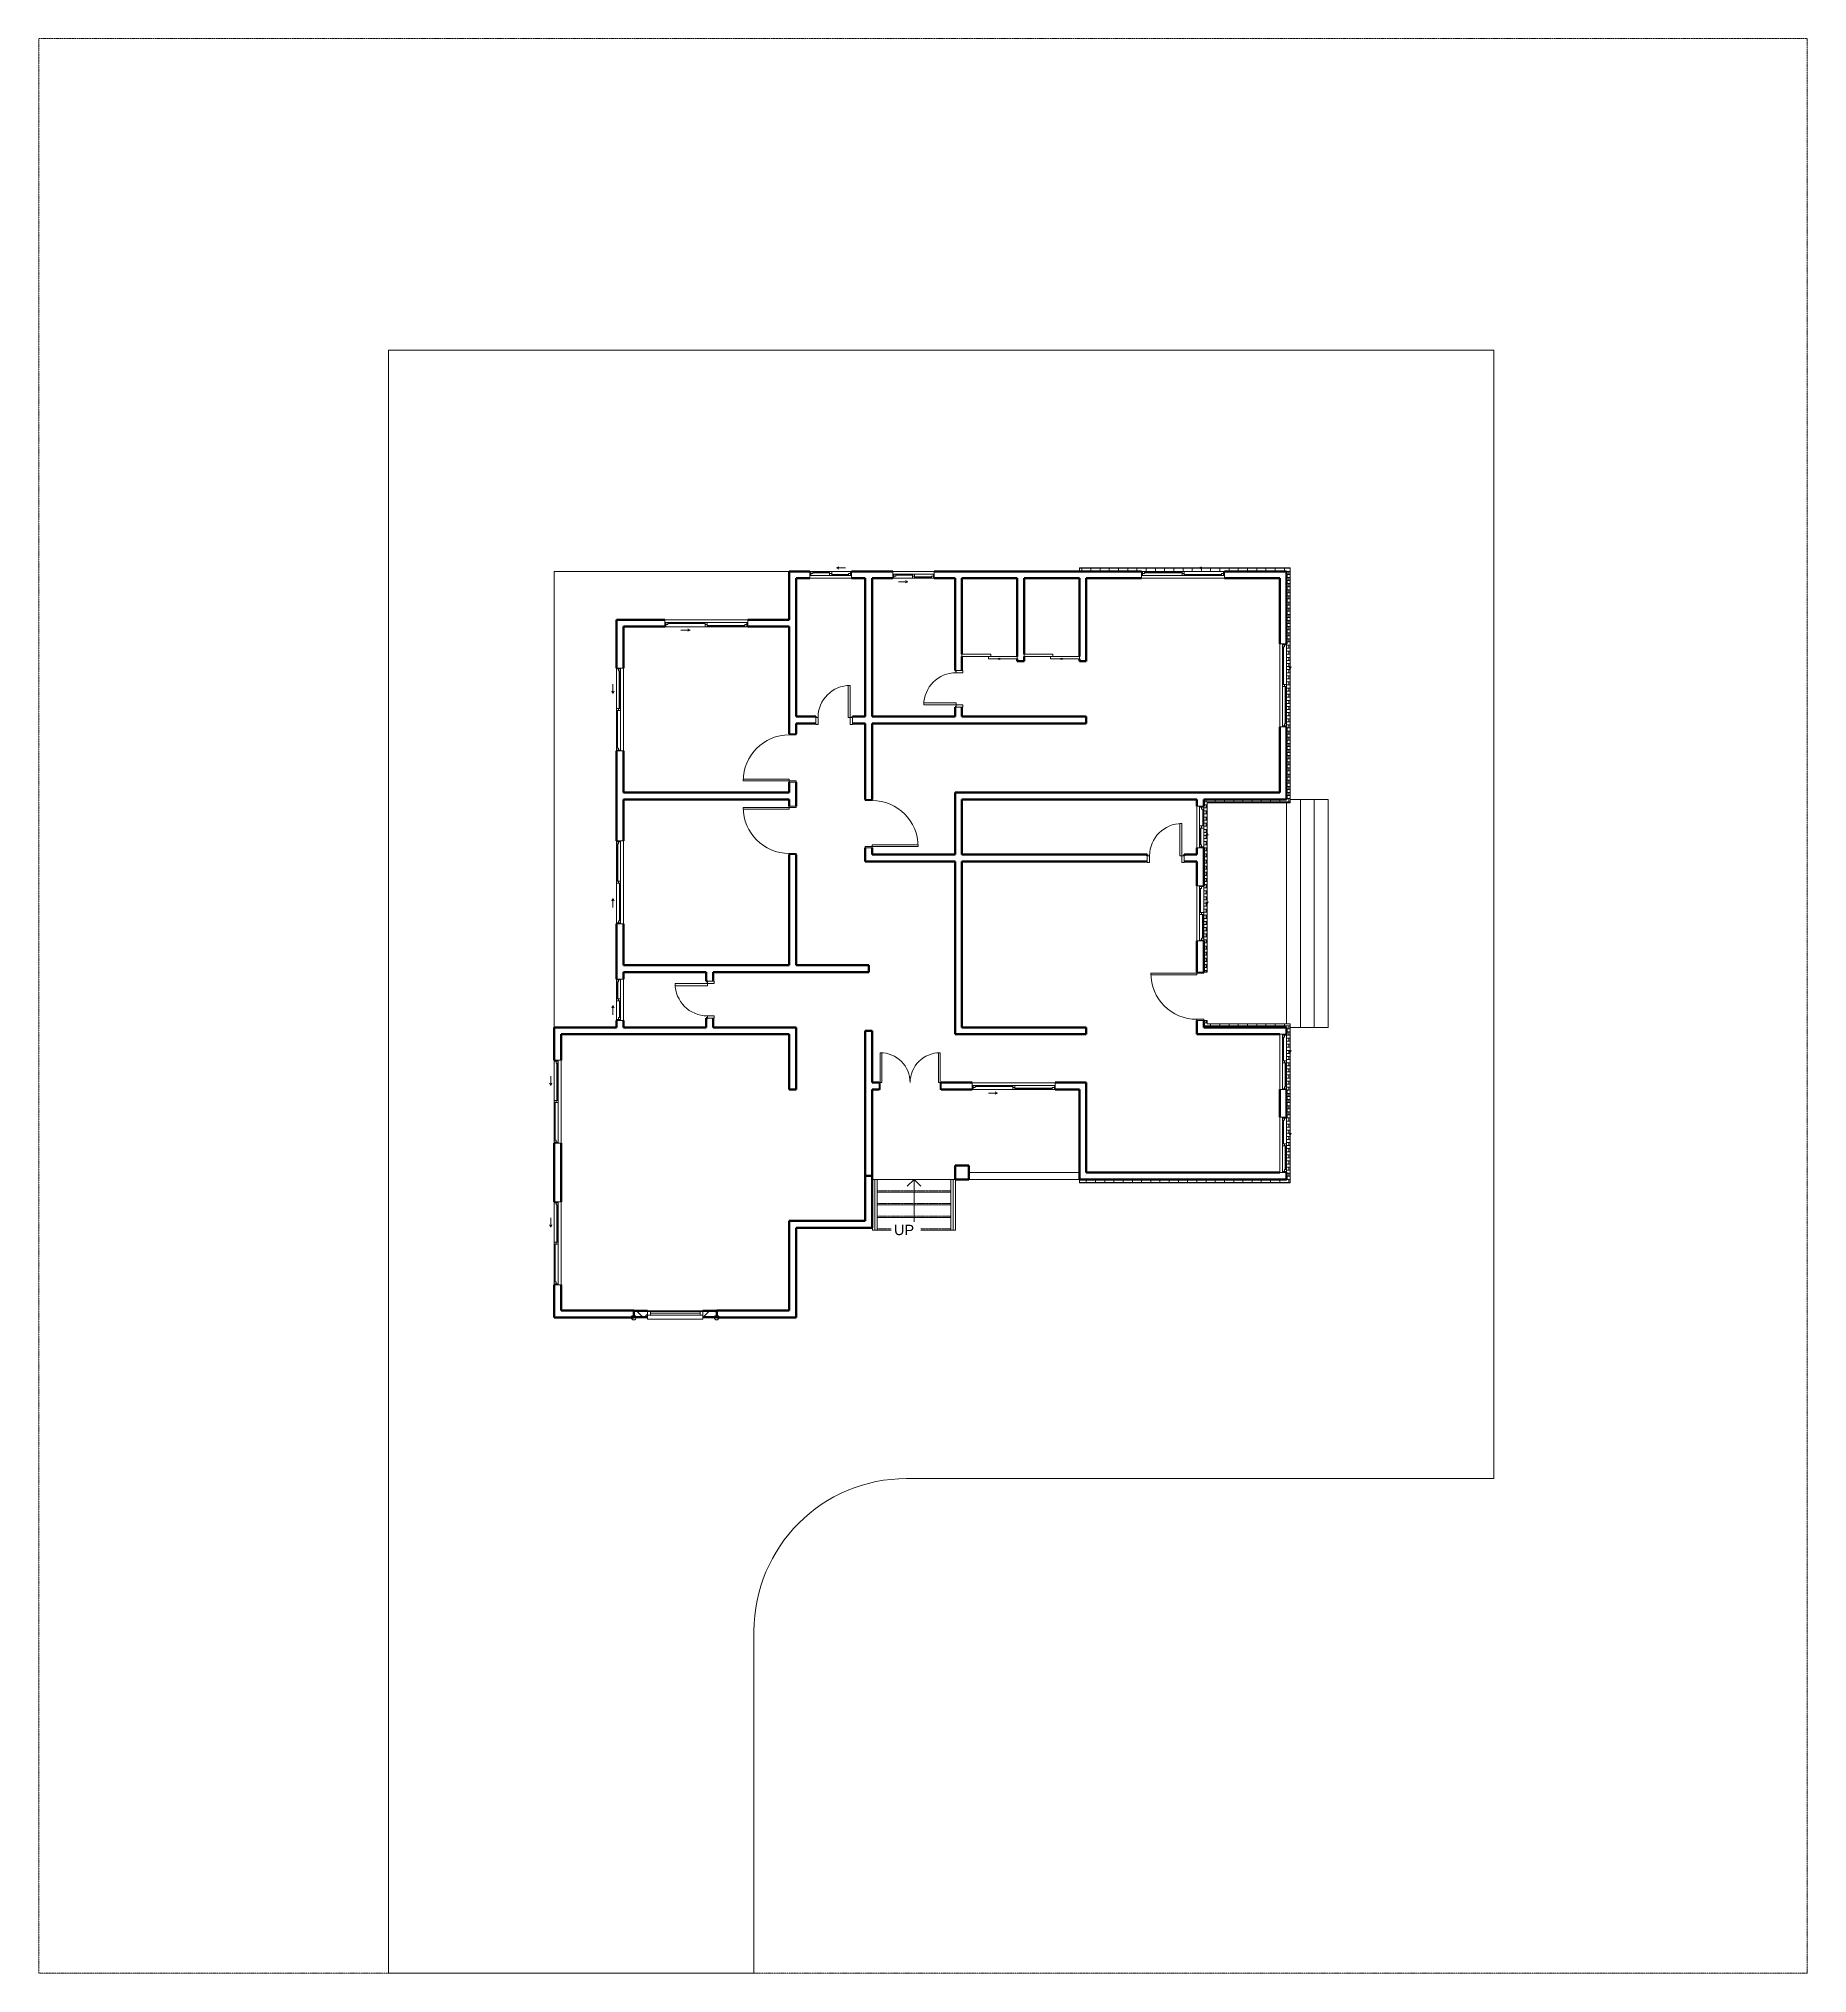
# Model space of a CAD drawing. Header units: inches. Extents: x -1153 to 383, y -1112 to 568.
import ezdxf

# ---------------------------------------------------------------- set-up
doc = ezdxf.new("R2010")
doc.units = ezdxf.units.IN
doc.header["$MEASUREMENT"] = 0
doc.linetypes.add('Double Dash 3_8_', pattern=[1, 0.375, -0.125, 0.125, -0.125, 0.125, -0.125])
doc.linetypes.add('Overhead 1_16_', pattern=[0.101562, 0.0625, -0.039062])
for name, color, linetype, lineweight in [('A-DETL-GENF', 92, 'Continuous', 9), ('A-DOOR', 31, 'Continuous', 13), ('A-DOOR-FRAM', 31, 'Continuous', 20), ('A-FLOR', 192, 'Continuous', 13), ('A-FLOR-HRAL', 11, 'Continuous', 9), ('A-GENM', 13, 'Continuous', 9), ('A-GLAZ', 151, 'Continuous', 13), ('A-GLAZ-SILL', 1, 'Continuous', 9), ('A-WALL', 113, 'Continuous', 13), ('A-WALL-PATT', 111, 'Continuous', 13), ('C-PROP-LINE', 91, 'Double Dash 3_8_', 20), ('S-STRS', 31, 'Continuous', 9), ('S-STRS-ANNO', 31, 'Continuous', 9), ('S-STRS-IDEN', 31, 'Continuous', 9)]:
    doc.layers.add(name, color=color, linetype=linetype, lineweight=lineweight)
doc.styles.add('Arial', font='arial.ttf', dxfattribs={"height": 9})

# ---------------------------------------------------------------- blocks, each defined once
blk = doc.blocks.new('M_Window-Sliding-Double - 1500 x 1200mm-320546-B-Floorplan')
at = {"layer": 'A-GLAZ'}
for p, q in [((-36, 3.15), (36, 3.15)), ((36, -2.85), (-36, -2.85)), ((14, -5.85), (16, -4.85)), ((14, -5.85), (16, -6.85)), ((14, -5.85), (22, -5.85))]:
    blk.add_line(p, q, dxfattribs=at)
at = {"layer": 'A-GLAZ', "lineweight": 20}
for p, q in [((-36, -2.85), (-36, 3.15)), ((-36, 0.65), (-35.25, 0.65)), ((-35.25, -2.85), (-35.25, 0.65)), ((-0.875, 0.65), (0.875, 0.65)), ((-0.875, 0.65), (-0.875, -2.85)), ((0.875, -2.85), (0.875, 0.65)), ((33.5, 0.65), (36, 0.65)), ((33.5, -1.1), (33.5, 0.65)), ((35.25, -2.85), (35.25, 0.65)), ((36, 3.15), (36, -2.85)), ((-36, -2.85), (-33.5, -2.85)), ((-33.5, -1.1), (-35.25, -1.1)), ((-33.5, -2.85), (-33.5, -1.1)), ((0.875, -1.1), (-0.875, -1.1)), ((-0.875, -2.85), (0.875, -2.85)), ((35.25, -1.1), (33.5, -1.1)), ((35.25, -2.85), (36, -2.85))]:
    blk.add_line(p, q, dxfattribs=at)
at = {"layer": 'A-GLAZ', "lineweight": 9}
for p, q in [((-35.25, 0.65), (-0.875, 0.65)), ((0.875, 0.65), (33.5, 0.65)), ((-33.5, -2.85), (-0.875, -2.85)), ((0.875, -2.85), (35.25, -2.85))]:
    blk.add_line(p, q, dxfattribs=at)
at = {"layer": 'A-GLAZ', "lineweight": 30}
for p, q in [((-33.5, -1.975), (-0.875, -1.975)), ((0.875, -0.225), (33.5, -0.225))]:
    blk.add_line(p, q, dxfattribs=at)
blk = doc.blocks.new('M_Window-Sliding-Double - 1500 x 1200mm-319048-B-Floorplan')
at = {"layer": 'A-GLAZ', "lineweight": 20}
for p, q in [((-36, 2.85), (-36, -3.15)), ((-36, 2.85), (-33.5, 2.85)), ((-35.25, 2.85), (-35.25, -0.65)), ((-33.5, 1.1), (-35.25, 1.1)), ((-33.5, 2.85), (-33.5, 1.1)), ((-0.875, -0.65), (-0.875, 2.85)), ((-0.875, 2.85), (0.875, 2.85)), ((0.875, 1.1), (-0.875, 1.1)), ((0.875, 2.85), (0.875, -0.65)), ((33.5, 1.1), (33.5, -0.65)), ((35.25, 1.1), (33.5, 1.1)), ((35.25, 2.85), (36, 2.85)), ((35.25, 2.85), (35.25, -0.65)), ((36, -3.15), (36, 2.85)), ((-36, -0.65), (-35.25, -0.65)), ((-0.875, -0.65), (0.875, -0.65)), ((33.5, -0.65), (36, -0.65))]:
    blk.add_line(p, q, dxfattribs=at)
at = {"layer": 'A-GLAZ'}
for p, q in [((36, 2.85), (-36, 2.85)), ((14, 5.85), (16, 6.85)), ((14, 5.85), (16, 4.85)), ((14, 5.85), (22, 5.85)), ((-36, -3.15), (36, -3.15))]:
    blk.add_line(p, q, dxfattribs=at)
at = {"layer": 'A-GLAZ', "lineweight": 9}
for p, q in [((-33.5, 2.85), (-0.875, 2.85)), ((0.875, 2.85), (35.25, 2.85)), ((-35.25, -0.65), (-0.875, -0.65)), ((0.875, -0.65), (33.5, -0.65))]:
    blk.add_line(p, q, dxfattribs=at)
at = {"layer": 'A-GLAZ', "lineweight": 30}
for p, q in [((-33.5, 1.975), (-0.875, 1.975)), ((0.875, 0.225), (33.5, 0.225))]:
    blk.add_line(p, q, dxfattribs=at)
blk = doc.blocks.new('M_Window-Sliding-Double - 1500 x 1200mm 2-328427-B-Floorplan')
at = {"layer": 'A-GLAZ'}
for p, q in [((-24, 3.15), (24, 3.15)), ((24, -2.85), (-24, -2.85)), ((8, -5.85), (10, -4.85)), ((8, -5.85), (10, -6.85)), ((8, -5.85), (16, -5.85))]:
    blk.add_line(p, q, dxfattribs=at)
at = {"layer": 'A-GLAZ', "lineweight": 20}
for p, q in [((-24, -2.85), (-24, 3.15)), ((-24, 0.65), (-23.25, 0.65)), ((-23.25, -2.85), (-23.25, 0.65)), ((-0.875, 0.65), (0.875, 0.65)), ((-0.875, 0.65), (-0.875, -2.85)), ((0.875, -2.85), (0.875, 0.65)), ((21.5, 0.65), (24, 0.65)), ((21.5, -1.1), (21.5, 0.65)), ((23.25, -2.85), (23.25, 0.65)), ((24, 3.15), (24, -2.85)), ((-24, -2.85), (-21.5, -2.85)), ((-21.5, -1.1), (-23.25, -1.1)), ((-21.5, -2.85), (-21.5, -1.1)), ((0.875, -1.1), (-0.875, -1.1)), ((-0.875, -2.85), (0.875, -2.85)), ((23.25, -1.1), (21.5, -1.1)), ((23.25, -2.85), (24, -2.85))]:
    blk.add_line(p, q, dxfattribs=at)
at = {"layer": 'A-GLAZ', "lineweight": 9}
for p, q in [((-23.25, 0.65), (-0.875, 0.65)), ((0.875, 0.65), (21.5, 0.65)), ((-21.5, -2.85), (-0.875, -2.85)), ((0.875, -2.85), (23.25, -2.85))]:
    blk.add_line(p, q, dxfattribs=at)
at = {"layer": 'A-GLAZ', "lineweight": 30}
for p, q in [((-21.5, -1.975), (-0.875, -1.975)), ((0.875, -0.225), (21.5, -0.225))]:
    blk.add_line(p, q, dxfattribs=at)
blk = doc.blocks.new('M_Window-Sliding-Double - 1500 x 1200mm 3-319820-B-Floorplan')
at = {"layer": 'A-GLAZ', "lineweight": 20}
for p, q in [((-18, 2.85), (-18, -3.15)), ((-18, 2.85), (-15.5, 2.85)), ((-17.25, 2.85), (-17.25, -0.65)), ((-15.5, 1.1), (-17.25, 1.1)), ((-15.5, 2.85), (-15.5, 1.1)), ((-0.875, -0.65), (-0.875, 2.85)), ((-0.875, 2.85), (0.875, 2.85)), ((0.875, 1.1), (-0.875, 1.1)), ((0.875, 2.85), (0.875, -0.65)), ((15.5, 1.1), (15.5, -0.65)), ((17.25, 1.1), (15.5, 1.1)), ((17.25, 2.85), (18, 2.85)), ((17.25, 2.85), (17.25, -0.65)), ((18, -3.15), (18, 2.85)), ((-18, -0.65), (-17.25, -0.65)), ((-0.875, -0.65), (0.875, -0.65)), ((15.5, -0.65), (18, -0.65))]:
    blk.add_line(p, q, dxfattribs=at)
at = {"layer": 'A-GLAZ'}
for p, q in [((18, 2.85), (-18, 2.85)), ((5, 5.85), (7, 6.85)), ((5, 5.85), (7, 4.85)), ((5, 5.85), (13, 5.85)), ((-18, -3.15), (18, -3.15))]:
    blk.add_line(p, q, dxfattribs=at)
at = {"layer": 'A-GLAZ', "lineweight": 9}
for p, q in [((-15.5, 2.85), (-0.875, 2.85)), ((0.875, 2.85), (17.25, 2.85)), ((-17.25, -0.65), (-0.875, -0.65)), ((0.875, -0.65), (15.5, -0.65))]:
    blk.add_line(p, q, dxfattribs=at)
at = {"layer": 'A-GLAZ', "lineweight": 30}
for p, q in [((-15.5, 1.975), (-0.875, 1.975)), ((0.875, 0.225), (15.5, 0.225))]:
    blk.add_line(p, q, dxfattribs=at)
blk = doc.blocks.new('M_Window-Sliding-Double - 1500 x 1200mm 4-320541-B-Floorplan')
at = {"layer": 'A-GLAZ'}
for p, q in [((-18, 3.15), (18, 3.15)), ((18, -2.85), (-18, -2.85)), ((5, -5.85), (7, -4.85)), ((5, -5.85), (7, -6.85)), ((5, -5.85), (13, -5.85))]:
    blk.add_line(p, q, dxfattribs=at)
at = {"layer": 'A-GLAZ', "lineweight": 20}
for p, q in [((-18, -2.85), (-18, 3.15)), ((-18, 0.65), (-17.25, 0.65)), ((-17.25, -2.85), (-17.25, 0.65)), ((-0.875, 0.65), (0.875, 0.65)), ((-0.875, 0.65), (-0.875, -2.85)), ((0.875, -2.85), (0.875, 0.65)), ((15.5, 0.65), (18, 0.65)), ((15.5, -1.1), (15.5, 0.65)), ((17.25, -2.85), (17.25, 0.65)), ((18, 3.15), (18, -2.85)), ((-18, -2.85), (-15.5, -2.85)), ((-15.5, -1.1), (-17.25, -1.1)), ((-15.5, -2.85), (-15.5, -1.1)), ((0.875, -1.1), (-0.875, -1.1)), ((-0.875, -2.85), (0.875, -2.85)), ((17.25, -1.1), (15.5, -1.1)), ((17.25, -2.85), (18, -2.85))]:
    blk.add_line(p, q, dxfattribs=at)
at = {"layer": 'A-GLAZ', "lineweight": 9}
for p, q in [((-17.25, 0.65), (-0.875, 0.65)), ((0.875, 0.65), (15.5, 0.65)), ((-15.5, -2.85), (-0.875, -2.85)), ((0.875, -2.85), (17.25, -2.85))]:
    blk.add_line(p, q, dxfattribs=at)
at = {"layer": 'A-GLAZ', "lineweight": 30}
for p, q in [((-15.5, -1.975), (-0.875, -1.975)), ((0.875, -0.225), (15.5, -0.225))]:
    blk.add_line(p, q, dxfattribs=at)
blk = doc.blocks.new('M_Window-Sliding-Double - 1500 x 1200mm 4-319880-B-Floorplan')
at = {"layer": 'A-GLAZ', "lineweight": 20}
for p, q in [((-18, 2.85), (-18, -3.15)), ((-18, 2.85), (-15.5, 2.85)), ((-17.25, 2.85), (-17.25, -0.65)), ((-15.5, 1.1), (-17.25, 1.1)), ((-15.5, 2.85), (-15.5, 1.1)), ((-0.875, -0.65), (-0.875, 2.85)), ((-0.875, 2.85), (0.875, 2.85)), ((0.875, 1.1), (-0.875, 1.1)), ((0.875, 2.85), (0.875, -0.65)), ((15.5, 1.1), (15.5, -0.65)), ((17.25, 1.1), (15.5, 1.1)), ((17.25, 2.85), (18, 2.85)), ((17.25, 2.85), (17.25, -0.65)), ((18, -3.15), (18, 2.85)), ((-18, -0.65), (-17.25, -0.65)), ((-0.875, -0.65), (0.875, -0.65)), ((15.5, -0.65), (18, -0.65))]:
    blk.add_line(p, q, dxfattribs=at)
at = {"layer": 'A-GLAZ'}
for p, q in [((18, 2.85), (-18, 2.85)), ((5, 5.85), (7, 6.85)), ((5, 5.85), (7, 4.85)), ((5, 5.85), (13, 5.85)), ((-18, -3.15), (18, -3.15))]:
    blk.add_line(p, q, dxfattribs=at)
at = {"layer": 'A-GLAZ', "lineweight": 9}
for p, q in [((-15.5, 2.85), (-0.875, 2.85)), ((0.875, 2.85), (17.25, 2.85)), ((-17.25, -0.65), (-0.875, -0.65)), ((0.875, -0.65), (15.5, -0.65))]:
    blk.add_line(p, q, dxfattribs=at)
at = {"layer": 'A-GLAZ', "lineweight": 30}
for p, q in [((-15.5, 1.975), (-0.875, 1.975)), ((0.875, 0.225), (15.5, 0.225))]:
    blk.add_line(p, q, dxfattribs=at)
blk = doc.blocks.new('M_Door-Double-Sliding - 1700 x 2000mm-329587-B-Floorplan')
at = {"layer": 'A-DETL-GENF', "lineweight": 13}
blk.add_hatch(color=256, dxfattribs=at).paths.add_polyline_path([(9, 3.5), (9, 4.5), (6, 4)], flags=0)
at = {"layer": 'A-DETL-GENF'}
for p, q in [((9, 4.5), (6, 4)), ((18, 4), (6, 4)), ((6, 4), (9, 3.5)), ((9, 3.5), (9, 4.5))]:
    blk.add_line(p, q, dxfattribs=at)
at = {"layer": 'A-DOOR', "lineweight": 20}
for p, q in [((1, 8), (-24, 8)), ((-24, 8), (-24, 6)), ((-24, 6), (1, 6)), ((24, 6), (-1, 6)), ((-1, 6), (-1, 4.1)), ((-1, 4.1), (24, 4.1)), ((1, 6), (1, 8)), ((24, 4.1), (24, 6))]:
    blk.add_line(p, q, dxfattribs=at)
blk = doc.blocks.new('M_Door-Passage-Single-Vision_Lite - M_Door-Passage-Single-Vision_Lite-332601-B-Floorplan')
at = {"layer": 'A-DOOR', "lineweight": 20}
for p, q in [((14, 30.3), (12.2, 30.3)), ((12.2, 30.3), (12.2, 2.3)), ((14, 2.3), (14, 30.3)), ((12.2, 2.3), (14, 2.3))]:
    blk.add_line(p, q, dxfattribs=at)
at = {"layer": 'A-DOOR', "lineweight": 9}
blk.add_arc((14, 2.3), 28, 90, 180, dxfattribs=at)
at = {"layer": 'A-DOOR-FRAM'}
for p, q in [((-14, 2.3), (-16, 2.3)), ((-16, 2.3), (-16, -3.6)), ((-14, -3.6), (-14, 2.3)), ((14, 2.3), (14, -3.6)), ((16, 2.3), (14, 2.3)), ((16, -3.6), (16, 2.3)), ((-16, -3.6), (-14, -3.6)), ((14, -3.6), (16, -3.6))]:
    blk.add_line(p, q, dxfattribs=at)
blk = doc.blocks.new('M_Door-Passage-Single-Vision_Lite - M_Door-Passage-Single-Vision_Lite-332685-B-Floorplan')
at = {"layer": 'A-DOOR', "lineweight": 20}
for p, q in [((12.2, -2.3), (14, -2.3)), ((12.2, -30.3), (12.2, -2.3)), ((14, -2.3), (14, -30.3)), ((14, -30.3), (12.2, -30.3))]:
    blk.add_line(p, q, dxfattribs=at)
at = {"layer": 'A-DOOR', "lineweight": 9}
blk.add_arc((14, -2.3), 28, 180, 270, dxfattribs=at)
at = {"layer": 'A-DOOR-FRAM'}
for p, q in [((-16, 3.6), (-14, 3.6)), ((-16, -2.3), (-16, 3.6)), ((-14, 3.6), (-14, -2.3)), ((14, 3.6), (16, 3.6)), ((14, -2.3), (14, 3.6)), ((16, 3.6), (16, -2.3)), ((-14, -2.3), (-16, -2.3)), ((16, -2.3), (14, -2.3))]:
    blk.add_line(p, q, dxfattribs=at)
blk = doc.blocks.new('M_Door-Interior-Single-6_Panel-Wood - M_Door-Interior-Single-6_Panel-Wood-335759-B-Floorplan')
at = {"layer": 'A-DOOR', "lineweight": 20}
for p, q in [((20, 42.9), (18.6, 42.9)), ((18.6, 42.9), (18.6, 2.9)), ((20, 2.9), (20, 42.9)), ((18.6, 2.9), (20, 2.9))]:
    blk.add_line(p, q, dxfattribs=at)
at = {"layer": 'A-DOOR', "lineweight": 9}
blk.add_arc((20, 2.9), 40, 90, 180, dxfattribs=at)
at = {"layer": 'A-DOOR-FRAM'}
for p, q in [((-20, 2.9), (-21, 2.9)), ((-21, 2.9), (-21, -3.1)), ((-20, -3.1), (-20, 2.9)), ((20, 2.9), (20, -3.1)), ((21, 2.9), (20, 2.9)), ((21, -3.1), (21, 2.9)), ((-21, -3.1), (-20, -3.1)), ((20, -3.1), (21, -3.1))]:
    blk.add_line(p, q, dxfattribs=at)
blk = doc.blocks.new('M_Door-Interior-Single-6_Panel-Wood - M_Door-Interior-Single-6_Panel-Wood-335801-B-Floorplan')
at = {"layer": 'A-DOOR', "lineweight": 20}
for p, q in [((18.6, -2.9), (20, -2.9)), ((18.6, -42.9), (18.6, -2.9)), ((20, -2.9), (20, -42.9)), ((20, -42.9), (18.6, -42.9))]:
    blk.add_line(p, q, dxfattribs=at)
at = {"layer": 'A-DOOR', "lineweight": 9}
blk.add_arc((20, -2.9), 40, 180, 270, dxfattribs=at)
at = {"layer": 'A-DOOR-FRAM'}
for p, q in [((-21, 3.1), (-20, 3.1)), ((-21, -2.9), (-21, 3.1)), ((-20, 3.1), (-20, -2.9)), ((20, 3.1), (21, 3.1)), ((20, -2.9), (20, 3.1)), ((21, 3.1), (21, -2.9)), ((-20, -2.9), (-21, -2.9)), ((21, -2.9), (20, -2.9))]:
    blk.add_line(p, q, dxfattribs=at)
blk = doc.blocks.new('M_Door-Exterior-Double-Full Glass-Wood_Clad - 1500 x 2000mm-340685-B-Floorplan')
at = {"layer": 'A-DOOR', "lineweight": 20}
for p, q in [((-24.6, -2.9), (-26, -2.9)), ((-26, -2.9), (-26, -28.9)), ((-24.6, -28.9), (-24.6, -2.9)), ((24.6, -2.9), (26, -2.9)), ((24.6, -28.9), (24.6, -2.9)), ((26, -2.9), (26, -28.9)), ((-26, -28.9), (-24.6, -28.9)), ((26, -28.9), (24.6, -28.9))]:
    blk.add_line(p, q, dxfattribs=at)
at = {"layer": 'A-DOOR', "lineweight": 9}
for centre, start, end in [((-26, -2.9), 270, 360), ((26, -2.9), 180, 270)]:
    blk.add_arc(centre, 26, start, end, dxfattribs=at)
at = {"layer": 'A-DOOR-FRAM'}
for p, q in [((-27, 3.1), (-26, 3.1)), ((-27, -2.9), (-27, 3.1)), ((-26, 3.1), (-26, -2.9)), ((26, 3.1), (27, 3.1)), ((26, -2.9), (26, 3.1)), ((27, 3.1), (27, -2.9)), ((-26, -2.9), (-27, -2.9)), ((27, -2.9), (26, -2.9))]:
    blk.add_line(p, q, dxfattribs=at)
blk = doc.blocks.new('Arched _1_ - Arched _1_-342283-B-Floorplan')
at = {"layer": 'A-GLAZ'}
for p, q in [((12.8, 1.2), (-35.2, 1.2)), ((-35.2, 1.2), (-35.2, -2)), ((-32.9, -2), (-32.9, 1.2)), ((10.4, -2), (10.4, 1.2)), ((12.8, -2), (12.8, 1.2)), ((-35.2, -2), (12.8, -2)), ((-32.9, -0.4), (10.4, -0.4))]:
    blk.add_line(p, q, dxfattribs=at)
at = {"layer": 'A-GLAZ-SILL'}
for p, q in [((12.8, 4.6), (-35.2, 4.6)), ((-35.2, 4.6), (-35.2, -2)), ((-35.2, 4.6), (-35.2, 3.1)), ((12.8, 4.6), (-35.2, 4.6)), ((12.8, -2), (12.8, 4.6)), ((12.8, 3.1), (12.8, 4.6)), ((-35.2, -2), (12.8, -2))]:
    blk.add_line(p, q, dxfattribs=at)
blk = doc.blocks.new('Generic Models 1 - Generic Models 1-342427-B-Floorplan')
at = {"layer": 'A-GENM', "lineweight": 20}
for centre, start, end in [((-636.5, -542.6), 0, 180), ((-636.5, -542.6), 180, 0), ((-564.5, -542.6), 0, 180), ((-564.5, -542.6), 180, 0)]:
    blk.add_arc(centre, 2, start, end, dxfattribs=at)
blk = doc.blocks.new('Generic Models 2 - Generic Models 2-343032-B-Floorplan')
at = {"layer": 'A-GENM'}
h = blk.add_hatch(dxfattribs=at)
h.set_pattern_fill('FP_2', color=256, style=0, pattern_type=2)
h.set_pattern_definition([(0, (-159.504, -422.607), (0, 2.667), []), (90, (-159.504, -422.607), (-4, 2.667), [2.667, -2.667])])
h.paths.add_polyline_path([(-69.5, -425.6), (-66.5, -425.6), (-66.5, -287.6), (-138.5, -287.6), (-138.5, -284.6), (-141.5, -284.6), (-141.5, -290.6), (-69.5, -290.6), (-69.5, -422.6), (-249.5, -422.6), (-249.5, -425.6), (-214.8, -425.6)], flags=0)
for p, q in [((-138.5, -284.6), (-141.5, -284.6)), ((-138.5, -287.6), (-138.5, -284.6)), ((-66.5, -287.6), (-138.5, -287.6)), ((-66.5, -425.6), (-66.5, -287.6)), ((-249.5, -425.6), (-249.5, -422.6)), ((-66.5, -425.6), (-249.5, -425.6))]:
    blk.add_line(p, q, dxfattribs=at)
blk = doc.blocks.new('Generic Models 3 - Generic Models 2-343092-B-Floorplan')
at = {"layer": 'A-GENM'}
h = blk.add_hatch(dxfattribs=at)
h.set_pattern_fill('FP_3', color=256, style=0, pattern_type=2)
h.set_pattern_definition([(0, (-159.504, 105.393), (0, 2.667), []), (90, (-159.504, 105.393), (-4, 2.667), [2.667, -2.667])])
h.paths.add_polyline_path([(-141.5, -242.6), (-138.5, -242.6), (-138.5, -95.6), (-66.5, -95.6), (-66.5, 108.4), (-249.5, 108.4), (-249.5, 105.4), (-69.5, 105.4), (-69.5, -92.6), (-141.5, -92.6), (-141.5, -215.6)], flags=0)
for p, q in [((-249.5, 105.4), (-249.5, 108.4)), ((-249.5, 108.4), (-66.5, 108.4)), ((-66.5, -95.6), (-66.5, 108.4)), ((-138.5, -95.6), (-66.5, -95.6)), ((-138.5, -242.6), (-138.5, -95.6)), ((-141.5, -242.6), (-138.5, -242.6))]:
    blk.add_line(p, q, dxfattribs=at)
blk = doc.blocks.new('Top Rail Type - Top Rail_Internal_-344575-B-Floorplan')
at = {"layer": 'A-FLOR-HRAL'}
for p, q in [((-361.2, -422.6), (-359.2, -422.6)), ((-361.2, -466.6), (-361.2, -422.6)), ((-359.2, -422.6), (-359.2, -466.6)), ((-359.2, -466.6), (-361.2, -466.6))]:
    blk.add_line(p, q, dxfattribs=at)
blk = doc.blocks.new('Top Rail Type - Top Rail_Internal_-V1-B-Floorplan')
at = {"layer": 'A-FLOR-HRAL'}
for p, q in [((-361.2, -422.6), (-359.2, -422.6)), ((-361.2, -466.6), (-361.2, -422.6)), ((-359.2, -466.6), (-359.2, -422.6)), ((-361.2, -466.6), (-359.2, -466.6))]:
    blk.add_line(p, q, dxfattribs=at)
blk = doc.blocks.new('Top Rail Type - Top Rail_Internal_-344586-B-Floorplan')
at = {"layer": 'A-FLOR-HRAL'}
for p, q in [((-427.1, -422.6), (-425.1, -422.6)), ((-427.1, -466.6), (-427.1, -422.6)), ((-425.1, -422.6), (-425.1, -466.6)), ((-425.1, -466.6), (-427.1, -466.6))]:
    blk.add_line(p, q, dxfattribs=at)
blk = doc.blocks.new('Top Rail Type - Top Rail_Internal_-V2-B-Floorplan')
at = {"layer": 'A-FLOR-HRAL'}
for p, q in [((-427.1, -422.6), (-425.1, -422.6)), ((-427.1, -466.6), (-427.1, -422.6)), ((-425.1, -466.6), (-425.1, -422.6)), ((-427.1, -466.6), (-425.1, -466.6))]:
    blk.add_line(p, q, dxfattribs=at)
blk = doc.blocks.new('Family - ___-340696-B-Floorplan')
at = {"layer": 'C-PROP-LINE'}
for p, q in [((-1153.3, -1112), (-1153.3, 568)), ((-1153.3, 568), (382.7, 568)), ((382.7, 568), (382.7, -1112)), ((382.7, -1112), (-1153.3, -1112))]:
    blk.add_line(p, q, dxfattribs=at)

msp = doc.modelspace()

# ---------------------------------------------------------------- hatches: boundary and pattern name
at = {"layer": 'A-WALL-PATT', "lineweight": 9}
h = msp.add_hatch(dxfattribs=at)
h.set_pattern_fill('FP_1', color=256, style=0, pattern_type=2)
h.set_pattern_definition([(45, (0, 0), (-8.48528, 8.48528), []), (135, (0, 0), (-8.48528, -8.48528), [])])
h.paths.add_polyline_path([(-564.5, -542.4), (-564.5, -536.8), (-576.5, -536.8), (-576.5, -542.4)], flags=0)
h.paths.add_polyline_path([(-636.5, -542.4), (-624.5, -542.4), (-624.5, -536.8), (-636.5, -536.8), (-636.5, -537.3)], flags=0)

# ---------------------------------------------------------------- linework, layer by layer
at = {"layer": 'A-FLOR'}
for p, q in [((110.5, 297.4), (-849.5, 297.4)), ((-849.5, 297.4), (-849.5, -1112)), ((110.5, -682.4), (110.5, 297.4)), ((-705.5, -290.6), (-705.5, 105.4)), ((-705.5, 105.4), (-501.5, 105.4)), ((-69.5, -287.6), (-69.5, -95.6)), ((-33.5, -92.6), (-66.5, -92.6)), ((-57.5, -290.6), (-57.5, -92.6)), ((-45.5, -290.6), (-45.5, -92.6)), ((-33.5, -290.6), (-33.5, -92.6)), ((-66.5, -290.6), (-33.5, -290.6)), ((-429.5, -422.6), (-429.1, -422.6)), ((-429.1, -464.6), (-429.5, -464.6)), ((-634.5, -542.6), (-624.5, -542.6)), ((-576.5, -542.6), (-566.5, -542.6)), ((-399.5, -682.4), (110.5, -682.4)), ((-532.1, -1112), (-532.1, -815)), ((-849.5, -1112), (-532.1, -1112))]:
    msp.add_line(p, q, dxfattribs=at)
msp.add_arc((-399.5, -815), 132.6, 90, 180, dxfattribs=at)
at = {"layer": 'A-WALL', "lineweight": 50}
for p, q in [((-501.5, 105.4), (-501.5, 63.4)), ((-483.5, 105.4), (-501.5, 105.4)), ((-411.5, 105.4), (-447.5, 105.4)), ((-195.5, 105.4), (-375.5, 105.4)), ((-69.5, 105.4), (-123.5, 105.4)), ((-69.5, 42.4), (-69.5, 105.4)), ((-495.5, -20.6), (-495.5, 99.4)), ((-495.5, 99.4), (-483.5, 99.4)), ((-447.5, 99.4), (-435.5, 99.4)), ((-435.5, 99.4), (-435.5, -20.6)), ((-429.5, -20.6), (-429.5, 99.4)), ((-429.5, 99.4), (-411.5, 99.4)), ((-375.5, 99.4), (-357.5, 99.4)), ((-357.5, 99.4), (-357.5, 19.4)), ((-351.5, 99.4), (-303.5, 99.4)), ((-351.5, 33.4), (-351.5, 99.4)), ((-303.5, 99.4), (-303.5, 31.4)), ((-297.5, 99.4), (-249.5, 99.4)), ((-297.5, 33.4), (-297.5, 99.4)), ((-249.5, 99.4), (-249.5, 31.4)), ((-243.5, 99.4), (-195.5, 99.4)), ((-243.5, 27.4), (-243.5, 99.4)), ((-123.5, 99.4), (-75.5, 99.4)), ((-75.5, 99.4), (-75.5, 42.4)), ((-651.5, 63.4), (-651.5, 21.4)), ((-609.5, 63.4), (-651.5, 63.4)), ((-645.5, 21.4), (-645.5, 57.4)), ((-645.5, 57.4), (-609.5, 57.4)), ((-501.5, 63.4), (-537.5, 63.4)), ((-537.5, 57.4), (-501.5, 57.4)), ((-501.5, 57.4), (-501.5, -35.6)), ((-357.5, 19.4), (-356.5, 19.4)), ((-351.5, 19.4), (-351.5, 31.4)), ((-303.5, 29.5), (-303.5, 27.4)), ((-303.5, 27.4), (-297.5, 27.4)), ((-297.5, 27.4), (-297.5, 31.4)), ((-249.5, 29.5), (-249.5, 27.4)), ((-249.5, 27.4), (-243.5, 27.4)), ((-357.5, -12.6), (-357.5, -20.6)), ((-356.5, -12.6), (-357.5, -12.6)), ((-351.5, -20.6), (-351.5, -12.6)), ((-478.5, -20.6), (-495.5, -20.6)), ((-495.5, -35.6), (-495.5, -26.6)), ((-495.5, -26.6), (-478.5, -26.6)), ((-478.5, -21.6), (-478.5, -20.6)), ((-435.5, -20.6), (-446.5, -20.6)), ((-446.5, -20.6), (-446.5, -21.6)), ((-446.5, -26.6), (-435.5, -26.6)), ((-435.5, -26.6), (-435.5, -92.6)), ((-357.5, -20.6), (-429.5, -20.6)), ((-429.5, -92.6), (-429.5, -26.6)), ((-429.5, -26.6), (-243.5, -26.6)), ((-243.5, -20.6), (-351.5, -20.6)), ((-243.5, -26.6), (-243.5, -20.6)), ((-75.5, -29.6), (-75.5, -86.6)), ((-69.5, -92.6), (-69.5, -29.6)), ((-651.5, -50.6), (-651.5, -128.6)), ((-645.5, -86.6), (-645.5, -50.6)), ((-501.5, -77.6), (-501.5, -86.6)), ((-495.5, -98.6), (-495.5, -77.6)), ((-501.5, -86.6), (-645.5, -86.6)), ((-645.5, -128.6), (-645.5, -92.6)), ((-645.5, -92.6), (-501.5, -92.6)), ((-501.5, -92.6), (-501.5, -98.6)), ((-357.5, -86.6), (-357.5, -140.6)), ((-75.5, -86.6), (-357.5, -86.6)), ((-351.5, -140.6), (-351.5, -92.6)), ((-351.5, -92.6), (-147.5, -92.6)), ((-147.5, -92.6), (-147.5, -98.6)), ((-141.5, -98.6), (-141.5, -92.6)), ((-141.5, -92.6), (-69.5, -92.6)), ((-501.5, -140.6), (-501.5, -236.6)), ((-495.5, -236.6), (-495.5, -140.6)), ((-435.5, -134.6), (-435.5, -146.6)), ((-435.5, -146.6), (-357.5, -146.6)), ((-429.5, -140.6), (-429.5, -134.6)), ((-357.5, -140.6), (-429.5, -140.6)), ((-357.5, -146.6), (-357.5, -296.6)), ((-190.5, -140.6), (-351.5, -140.6)), ((-351.5, -146.6), (-190.5, -146.6)), ((-351.5, -290.6), (-351.5, -146.6)), ((-190.5, -141.6), (-190.5, -140.6)), ((-147.5, -140.6), (-158.5, -140.6)), ((-158.5, -140.6), (-158.5, -141.6)), ((-158.5, -146.6), (-147.5, -146.6)), ((-147.5, -134.6), (-147.5, -140.6)), ((-147.5, -146.6), (-147.5, -167.6)), ((-141.5, -167.6), (-141.5, -134.6)), ((-651.5, -200.6), (-651.5, -248.6)), ((-645.5, -236.6), (-645.5, -200.6)), ((-147.5, -215.6), (-147.5, -242.6)), ((-141.5, -242.6), (-141.5, -215.6)), ((-501.5, -236.6), (-645.5, -236.6)), ((-645.5, -248.6), (-645.5, -242.6)), ((-645.5, -242.6), (-573.5, -242.6)), ((-573.5, -242.6), (-573.5, -250.6)), ((-573.5, -250.6), (-572.5, -250.6)), ((-567.5, -242.6), (-432.5, -242.6)), ((-567.5, -250.6), (-567.5, -242.6)), ((-432.5, -236.6), (-495.5, -236.6)), ((-432.5, -242.6), (-432.5, -236.6)), ((-651.5, -284.6), (-651.5, -290.6)), ((-645.5, -290.6), (-645.5, -284.6)), ((-573.5, -282.6), (-573.5, -290.6)), ((-572.5, -282.6), (-573.5, -282.6)), ((-567.5, -290.6), (-567.5, -282.6)), ((-147.5, -284.6), (-147.5, -296.6)), ((-141.5, -290.6), (-141.5, -284.6)), ((-705.5, -290.6), (-705.5, -319.1)), ((-651.5, -290.6), (-705.5, -290.6)), ((-699.5, -319.1), (-699.5, -296.6)), ((-699.5, -296.6), (-501.5, -296.6)), ((-573.5, -290.6), (-645.5, -290.6)), ((-495.5, -290.6), (-567.5, -290.6)), ((-501.5, -296.6), (-501.5, -344.6)), ((-495.5, -344.6), (-495.5, -290.6)), ((-435.5, -293.6), (-435.5, -458.6)), ((-429.5, -293.6), (-435.5, -293.6)), ((-429.5, -338.6), (-429.5, -293.6)), ((-357.5, -296.6), (-243.5, -296.6)), ((-243.5, -290.6), (-351.5, -290.6)), ((-243.5, -296.6), (-243.5, -290.6)), ((-147.5, -296.6), (-75.5, -296.6)), ((-69.5, -290.6), (-141.5, -290.6)), ((-69.5, -296.6), (-69.5, -290.6)), ((-501.5, -344.6), (-495.5, -344.6)), ((-423.5, -338.6), (-429.5, -338.6)), ((-429.5, -464.6), (-429.5, -344.6)), ((-429.5, -344.6), (-423.5, -344.6)), ((-342.5, -338.6), (-369.5, -338.6)), ((-369.5, -344.6), (-342.5, -344.6)), ((-243.5, -338.6), (-270.5, -338.6)), ((-270.5, -344.6), (-249.5, -344.6)), ((-249.5, -344.6), (-249.5, -422.6)), ((-243.5, -416.6), (-243.5, -338.6)), ((-75.5, -344.6), (-75.5, -368.6)), ((-69.5, -368.6), (-69.5, -344.6)), ((-705.5, -391.1), (-705.5, -442.1)), ((-699.5, -442.1), (-699.5, -391.1)), ((-435.5, -419.6), (-429.5, -419.6)), ((-345.5, -410.6), (-357.5, -410.6)), ((-357.5, -410.6), (-357.5, -422.6)), ((-345.5, -422.6), (-345.5, -410.6)), ((-75.5, -416.6), (-243.5, -416.6)), ((-69.5, -422.6), (-69.5, -416.6)), ((-357.5, -422.6), (-345.5, -422.6)), ((-249.5, -422.6), (-69.5, -422.6)), ((-435.5, -458.6), (-501.5, -458.6)), ((-501.5, -458.6), (-501.5, -536.6)), ((-495.5, -464.6), (-429.5, -464.6)), ((-495.5, -542.6), (-495.5, -464.6)), ((-705.5, -514.1), (-705.5, -542.6)), ((-699.5, -536.6), (-699.5, -514.1)), ((-636.5, -536.6), (-699.5, -536.6)), ((-636.5, -542.6), (-636.5, -536.6)), ((-624.5, -536.8), (-636.5, -536.8)), ((-624.5, -537.3), (-624.5, -536.8)), ((-564.5, -536.8), (-576.5, -536.8)), ((-576.5, -536.8), (-576.5, -537.3)), ((-501.5, -536.6), (-564.5, -536.6)), ((-564.5, -536.6), (-564.5, -542.6)), ((-705.5, -542.6), (-636.5, -542.6)), ((-636.5, -542.4), (-624.5, -542.4)), ((-576.5, -542.4), (-564.5, -542.4)), ((-564.5, -542.6), (-495.5, -542.6))]:
    msp.add_line(p, q, dxfattribs=at)
at = {"layer": 'A-WALL'}
for p, q in [((-345.5, -416.6), (-249.5, -416.6)), ((-249.5, -422.6), (-345.5, -422.6)), ((-624.5, -536.8), (-576.5, -536.8))]:
    msp.add_line(p, q, dxfattribs=at)
at = {"layer": 'S-STRS'}
for p, q in [((-427.1, -422.6), (-429.1, -422.6)), ((-429.1, -466.6), (-429.1, -422.6)), ((-425.1, -422.6), (-361.2, -422.6)), ((-425.1, -433.6), (-361.2, -433.6)), ((-357.5, -422.6), (-359.2, -422.6)), ((-357.2, -466.6), (-357.2, -422.6)), ((-425.1, -444.6), (-361.2, -444.6)), ((-429.1, -466.6), (-427.1, -466.6)), ((-425.1, -455.6), (-361.2, -455.6)), ((-425.1, -466.6), (-361.2, -466.6)), ((-359.2, -466.6), (-357.2, -466.6))]:
    msp.add_line(p, q, dxfattribs=at)
at = {"layer": 'S-STRS', "linetype": 'Overhead 1_16_'}
for p, q in [((-425.1, -432.6), (-361.2, -432.6)), ((-425.1, -443.6), (-361.2, -443.6)), ((-425.1, -454.6), (-361.2, -454.6)), ((-425.1, -465.6), (-361.2, -465.6))]:
    msp.add_line(p, q, dxfattribs=at)
at = {"layer": 'S-STRS-ANNO'}
for p, q in [((-393.1, -422.6), (-399.1, -428.6)), ((-393.1, -433.6), (-393.1, -422.6)), ((-393.1, -422.6), (-387.1, -428.6)), ((-393.1, -444.6), (-393.1, -433.6)), ((-393.1, -455.6), (-393.1, -444.6)), ((-393.1, -466.6), (-393.1, -455.6))]:
    msp.add_line(p, q, dxfattribs=at)

# ---------------------------------------------------------------- block references
at = {"layer": 'A-DOOR'}
for name, p, rotation in [('M_Door-Passage-Single-Vision_Lite - M_Door-Passage-Single-Vision_Lite-332685-B-Floorplan', (-354.3, 3.4), 269.9999999999999), ('M_Door-Interior-Single-6_Panel-Wood - M_Door-Interior-Single-6_Panel-Wood-335801-B-Floorplan', (-498.6, -56.6), 269.9999999999999), ('M_Door-Interior-Single-6_Panel-Wood - M_Door-Interior-Single-6_Panel-Wood-335759-B-Floorplan', (-498.6, -119.6), 89.9999999999999), ('M_Door-Interior-Single-6_Panel-Wood - M_Door-Interior-Single-6_Panel-Wood-335759-B-Floorplan', (-432.4, -113.6), 269.9999999999999), ('M_Door-Passage-Single-Vision_Lite - M_Door-Passage-Single-Vision_Lite-332601-B-Floorplan', (-570.3, -266.6), 89.99999999999991), ('M_Door-Interior-Single-6_Panel-Wood - M_Door-Interior-Single-6_Panel-Wood-335759-B-Floorplan', (-144.6, -263.6), 89.9999999999999), ('M_Door-Exterior-Double-Full Glass-Wood_Clad - 1500 x 2000mm-340685-B-Floorplan', (-396.5, -341.5), 180)]:
    msp.add_blockref(name, p, dxfattribs=dict(at, rotation=rotation))
for name, p in [('M_Door-Double-Sliding - 1700 x 2000mm-329587-B-Floorplan', (-327.5, 25.4)), ('M_Door-Double-Sliding - 1700 x 2000mm-329587-B-Floorplan', (-273.5, 25.4)), ('M_Door-Passage-Single-Vision_Lite - M_Door-Passage-Single-Vision_Lite-332601-B-Floorplan', (-462.5, -23.9)), ('M_Door-Passage-Single-Vision_Lite - M_Door-Passage-Single-Vision_Lite-332601-B-Floorplan', (-174.5, -143.9))]:
    msp.add_blockref(name, p, dxfattribs=at)
at = {"layer": 'A-FLOR-HRAL'}
for name in ['Top Rail Type - Top Rail_Internal_-344586-B-Floorplan', 'Top Rail Type - Top Rail_Internal_-V2-B-Floorplan', 'Top Rail Type - Top Rail_Internal_-344575-B-Floorplan', 'Top Rail Type - Top Rail_Internal_-V1-B-Floorplan']:
    msp.add_blockref(name, (0, 0), dxfattribs=at)
at = {"layer": 'A-GENM'}
for name in ['Generic Models 3 - Generic Models 2-343092-B-Floorplan', 'Generic Models 2 - Generic Models 2-343032-B-Floorplan']:
    msp.add_blockref(name, (0, 0), dxfattribs=at)
at = {"layer": 'A-GENM', "lineweight": 20}
msp.add_blockref('Generic Models 1 - Generic Models 1-342427-B-Floorplan', (0, 0), dxfattribs=at)
at = {"layer": 'A-GLAZ'}
for name, p in [('M_Window-Sliding-Double - 1500 x 1200mm 4-319880-B-Floorplan', (-465.5, 102.5)), ('M_Window-Sliding-Double - 1500 x 1200mm-319048-B-Floorplan', (-159.5, 102.5))]:
    msp.add_blockref(name, p, dxfattribs=at)
for name, p, rotation in [('M_Window-Sliding-Double - 1500 x 1200mm 4-319880-B-Floorplan', (-393.5, 102.2), 180), ('M_Window-Sliding-Double - 1500 x 1200mm-319048-B-Floorplan', (-573.5, 60.2), 180), ('M_Window-Sliding-Double - 1500 x 1200mm-320546-B-Floorplan', (-72.4, 6.4), 89.99999999999991), ('M_Window-Sliding-Double - 1500 x 1200mm-319048-B-Floorplan', (-648.7, -14.6), 89.99999999999991), ('M_Window-Sliding-Double - 1500 x 1200mm 3-319820-B-Floorplan', (-144.4, -116.6), 269.9999999999999), ('M_Window-Sliding-Double - 1500 x 1200mm-320546-B-Floorplan', (-648.7, -164.6), 269.9999999999999), ('M_Window-Sliding-Double - 1500 x 1200mm 2-328427-B-Floorplan', (-144.4, -191.6), 89.9999999999999), ('M_Window-Sliding-Double - 1500 x 1200mm 4-320541-B-Floorplan', (-648.7, -266.6), 269.9999999999999), ('M_Window-Sliding-Double - 1500 x 1200mm 2-328427-B-Floorplan', (-72.4, -320.6), 89.99999999999991), ('M_Window-Sliding-Double - 1500 x 1200mm-319048-B-Floorplan', (-702.7, -355.1), 89.99999999999991), ('M_Window-Sliding-Double - 1500 x 1200mm-319048-B-Floorplan', (-306.5, -341.8), 180), ('M_Window-Sliding-Double - 1500 x 1200mm 2-328427-B-Floorplan', (-72.4, -392.6), 89.99999999999991), ('M_Window-Sliding-Double - 1500 x 1200mm-319048-B-Floorplan', (-702.7, -478.1), 89.99999999999991), ('Arched _1_ - Arched _1_-342283-B-Floorplan', (-611.7, -539.3), 180)]:
    msp.add_blockref(name, p, dxfattribs=dict(at, rotation=rotation))

# ---------------------------------------------------------------- next in the draw order: texts
at = {"layer": 'S-STRS-IDEN', "insert": (-410.5, -462), "char_height": 9, "width": 20.851, "attachment_point": 1, "line_spacing_factor": 0.941778, "style": 'Arial', "bg_fill": 3, "box_fill_scale": 1.25, "bg_fill_color": 256, "bg_fill_true_color": 13158600, "bg_fill_transparency": 0}
msp.add_mtext('UP', dxfattribs=at)

# ---------------------------------------------------------------- next in the draw order: block references
at = {"layer": 'C-PROP-LINE'}
msp.add_blockref('Family - ___-340696-B-Floorplan', (0, 0), dxfattribs=at)

doc.saveas('drawing.dxf')
